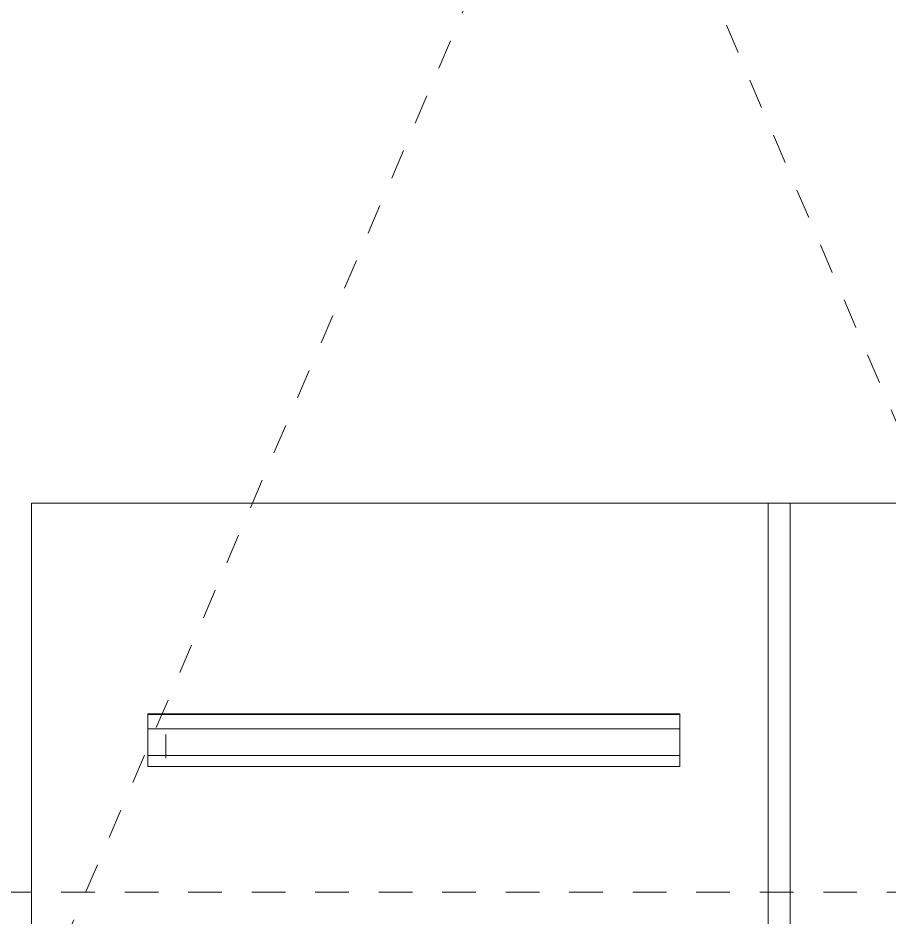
# Model space of a CAD drawing. Header units: metres. Extents: x -144 to 1000, y -717 to 29.
# Drawn here: x 183.027 to 185.942, y -567.9 to -564.888 of the extents above; entities that cross this region are included whole.
import ezdxf

# ---------------------------------------------------------------- set-up
doc = ezdxf.new("R2010")
doc.units = ezdxf.units.M
doc.linetypes.add('Basculante', pattern=[0.11625, 0.075, -0.04125])
doc.linetypes.add('basculante modificado', pattern=[0.18, 0.1125, -0.0675])
doc.layers.get('0').update_dxf_attribs({"color": 1})
for name, color, linetype, lineweight in [('A-DETL', 1, 'Continuous', 9), ('A-DETL-THIN', 1, 'Continuous', 9), ('C-PRKG', 2, 'Continuous', 9)]:
    doc.layers.add(name, color=color, linetype=linetype, lineweight=lineweight)

# ---------------------------------------------------------------- blocks, each defined once
blk = doc.blocks.new('Q')
at = {"layer": 'A-DETL', "color": 9, "linetype": 'Basculante', "true_color": 0xc0c0c0}
for p, q in [((190.8737, -502.3554), (187.5485, -510.1165)), ((194.1986, -510.1165), (190.8737, -502.3554))]:
    blk.add_line(p, q, dxfattribs=at)
at = {"layer": 'A-DETL', "color": 253, "true_color": 0xb6b6b6}
blk.add_line((189.4487, -505.779), (189.4487, -505.859), dxfattribs=at)
at = {"layer": 'A-DETL', "color": 7, "linetype": 'basculante modificado'}
blk.add_line((197.4985, -506.3065), (187.8987, -506.3065), dxfattribs=at)
at = {"layer": 'A-DETL-THIN'}
for p, q in [((188.9986, -510.015), (188.9986, -505.0054)), ((188.9986, -505.0054), (194.1986, -505.0054))]:
    blk.add_line(p, q, dxfattribs=at)
at = {"layer": 'C-PRKG', "lineweight": 15}
for p, q in [((188.9986, -505.0054), (191.4986, -505.0054)), ((191.4986, -505.0054), (193.9986, -505.0054))]:
    blk.add_line(p, q, dxfattribs=at)
at = {"layer": 'C-PRKG'}
for p, q in [((188.9986, -505.0054), (188.9986, -509.9799)), ((191.4634, -505.0054), (191.4634, -505.0057)), ((191.5376, -505.0054), (191.4634, -505.0054)), ((191.4634, -505.0057), (191.5376, -505.0057)), ((191.4634, -505.0057), (191.4634, -509.9802)), ((191.5376, -505.0057), (191.5376, -505.0054)), ((191.5376, -505.0057), (191.5376, -509.9802)), ((189.3881, -505.7124), (189.3881, -505.7103)), ((191.1681, -505.7103), (189.3881, -505.7103)), ((189.3881, -505.7605), (189.3881, -505.7124)), ((189.3881, -505.7124), (191.1681, -505.7124)), ((191.1681, -505.7103), (191.1681, -505.7124)), ((191.1681, -505.7124), (191.1681, -505.7605)), ((189.3881, -505.8501), (189.3881, -505.7605)), ((191.1681, -505.7605), (189.3881, -505.7605)), ((191.1681, -505.7605), (191.1681, -505.8501)), ((189.3881, -505.8868), (189.3881, -505.8501)), ((191.1681, -505.8501), (189.3881, -505.8501)), ((191.1681, -505.8501), (191.1681, -505.8868)), ((191.1681, -505.8868), (189.3881, -505.8868))]:
    blk.add_line(p, q, dxfattribs=at)

msp = doc.modelspace()

# ---------------------------------------------------------------- block references
at = {"color": 3}
msp.add_blockref('Q', (-5.9265, -61.5061), dxfattribs=at)

doc.saveas('drawing.dxf')
